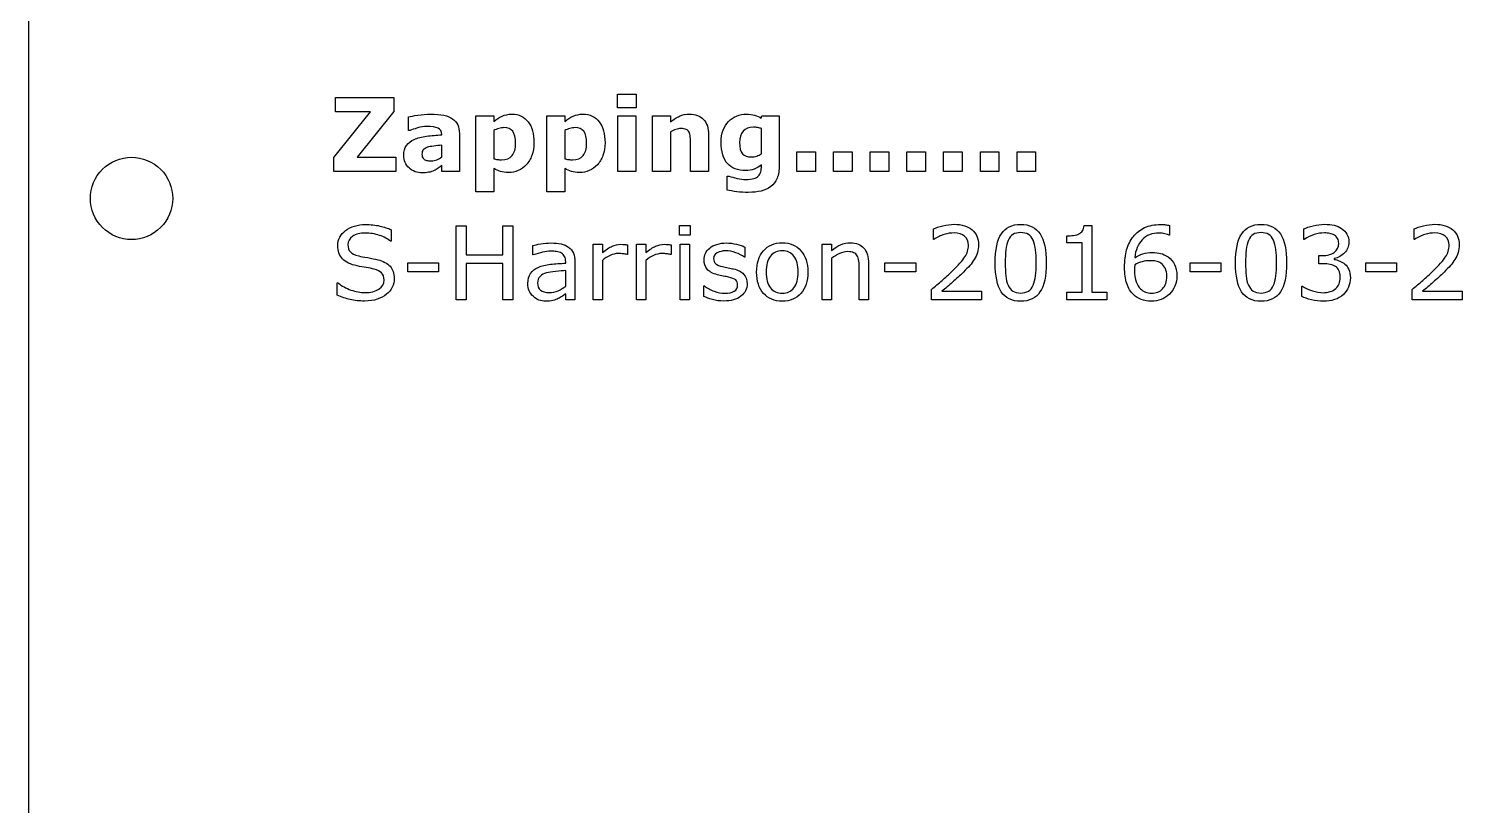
# Model space of a CAD drawing. Extents: x -200 to 143, y 0 to 151.
# Drawn here: x 0 to 69.7, y 75.5 to 113.3 of the extents above; entities that cross this region are included whole.
import ezdxf

# ---------------------------------------------------------------- set-up
doc = ezdxf.new("R2010")
doc.units = 0
doc.layers.add('Layer_1', color=7, linetype='CONTINUOUS')

msp = doc.modelspace()

# ---------------------------------------------------------------- linework, layer by layer
at = {"layer": 'Layer_1', "color": 5}
for p, q in [((0.000002, 12.689136), (0.000002, 151.000027)), ((6.999995, 105.000006), (6.999995, 105.000006))]:
    msp.add_line(p, q, dxfattribs=at)
at = {"layer": 'Layer_1', "color": 7}
for p, q in [((14.913183, 109.207846), (14.913183, 109.902375)), ((14.913183, 109.902375), (17.746774, 109.902375)), ((17.746774, 109.902375), (17.746774, 109.217492)), ((28.615691, 109.405593), (28.615691, 110.06395)), ((28.615691, 110.06395), (29.532086, 110.06395)), ((29.532086, 109.405593), (28.615691, 109.405593)), ((29.532086, 110.06395), (29.532086, 109.405593)), ((29.532086, 109.405593), (29.532086, 109.405593)), ((14.826367, 106.984381), (16.615749, 109.207846)), ((16.615749, 109.207846), (14.913183, 109.207846)), ((17.746774, 109.217492), (15.959803, 107.006084)), ((18.467833, 108.308339), (18.467833, 108.961872)), ((21.733094, 105.317988), (21.733094, 109.019742)), ((21.733094, 109.019742), (22.601258, 109.019742)), ((22.601258, 109.019742), (22.601258, 108.73759)), ((25.186458, 105.317988), (25.186458, 109.019742)), ((25.186458, 109.019742), (26.054622, 109.019742)), ((26.054622, 109.019742), (26.054622, 108.73759)), ((28.639821, 106.311555), (28.639821, 109.019742)), ((28.639821, 109.019742), (29.507984, 109.019742)), ((29.507984, 109.019742), (29.507984, 106.311555)), ((30.327925, 106.311555), (30.327925, 109.019742)), ((30.327925, 109.019742), (31.196088, 109.019742)), ((31.196088, 109.019742), (31.196088, 108.720708)), ((35.609251, 108.899165), (35.6406, 109.019742)), ((35.6406, 109.019742), (36.482237, 109.019742)), ((36.482237, 109.019742), (36.482237, 106.622645)), ((18.547414, 108.308339), (18.467833, 108.308339)), ((20.078759, 108.09129), (20.078759, 108.105768)), ((20.934866, 108.154), (20.934866, 106.311563)), ((22.601258, 108.293867), (22.601258, 106.931332)), ((26.054622, 108.293867), (26.054622, 106.931332)), ((31.196088, 108.23116), (31.196088, 106.311555)), ((33.048171, 108.074408), (33.048171, 106.311555)), ((35.614074, 107.165249), (35.614074, 108.392735)), ((20.073936, 107.018143), (20.073936, 107.582449)), ((23.664759, 107.686146), (23.664759, 107.686152)), ((24.559451, 107.703029), (24.559451, 107.703029)), ((27.118123, 107.686146), (27.118123, 107.686152)), ((28.012814, 107.703029), (28.012814, 107.703029)), ((32.175179, 106.311555), (32.175179, 107.654797)), ((14.826367, 106.311555), (14.826367, 106.984381)), ((15.959803, 107.006084), (17.843237, 107.006084)), ((17.843237, 107.006084), (17.843237, 106.311555)), ((20.073936, 107.018146), (20.073936, 107.018143)), ((35.614074, 107.16526), (35.614074, 107.165249)), ((35.614074, 106.576827), (35.614074, 106.627468)), ((36.482237, 106.622645), (36.482237, 106.622645)), ((37.333521, 106.311555), (37.333521, 107.259299)), ((37.333521, 107.259299), (38.235447, 107.259299)), ((38.235447, 107.259299), (38.235447, 106.311555)), ((39.11808, 106.311555), (39.11808, 107.259299)), ((39.11808, 107.259299), (40.020006, 107.259299)), ((40.020006, 107.259299), (40.020006, 106.311555)), ((40.902639, 106.311555), (40.902639, 107.259299)), ((40.902639, 107.259299), (41.804565, 107.259299)), ((41.804565, 107.259299), (41.804565, 106.311555)), ((42.687198, 106.311555), (42.687198, 107.259299)), ((42.687198, 107.259299), (43.589123, 107.259299)), ((43.589123, 107.259299), (43.589123, 106.311555)), ((44.471759, 106.311555), (44.471759, 107.259299)), ((44.471759, 107.259299), (45.373685, 107.259299)), ((45.373685, 107.259299), (45.373685, 106.311555)), ((46.256318, 106.311555), (46.256318, 107.259299)), ((46.256318, 107.259299), (47.158244, 107.259299)), ((47.158244, 107.259299), (47.158244, 106.311555)), ((48.040877, 106.311555), (48.040877, 107.259299)), ((48.040877, 107.259299), (48.942803, 107.259299)), ((48.942803, 107.259299), (48.942803, 106.311555)), ((17.843237, 106.311555), (14.826367, 106.311555)), ((17.843237, 106.311555), (17.843237, 106.311555)), ((20.073936, 106.311563), (20.073936, 106.598538)), ((20.073936, 106.598538), (20.073936, 106.598529)), ((20.934866, 106.311563), (20.073936, 106.311563)), ((22.601258, 106.446601), (22.601258, 105.317988)), ((26.054622, 106.446601), (26.054622, 105.317988)), ((29.507984, 106.311555), (28.639821, 106.311555)), ((29.507984, 106.311555), (29.507984, 106.311555)), ((31.196088, 106.311555), (30.327925, 106.311555)), ((33.048166, 106.311555), (32.175179, 106.311555)), ((33.048171, 106.311555), (33.048166, 106.311555)), ((33.945268, 105.407216), (33.945268, 106.084865)), ((33.945268, 106.084865), (34.051378, 106.084865)), ((38.235447, 106.311555), (37.333521, 106.311555)), ((38.235447, 106.311555), (38.235447, 106.311555)), ((40.020006, 106.311555), (39.11808, 106.311555)), ((40.020006, 106.311555), (40.020006, 106.311555)), ((41.804565, 106.311555), (40.902639, 106.311555)), ((41.804565, 106.311555), (41.804565, 106.311555)), ((43.589123, 106.311555), (42.687198, 106.311555)), ((43.589123, 106.311555), (43.589123, 106.311555)), ((45.373685, 106.311555), (44.471759, 106.311555)), ((45.373685, 106.311555), (45.373685, 106.311555)), ((47.158244, 106.311555), (46.256318, 106.311555)), ((47.158244, 106.311555), (47.158244, 106.311555)), ((48.942803, 106.311555), (48.040877, 106.311555)), ((48.942803, 106.311555), (48.942803, 106.311555)), ((22.601258, 105.317988), (21.733094, 105.317988)), ((26.054622, 105.317988), (25.186458, 105.317988)), ((17.623784, 103.479892), (17.623784, 102.915586)), ((20.782937, 100.07476), (20.782937, 103.665583)), ((20.782937, 103.665583), (21.260427, 103.665583)), ((21.260427, 103.665583), (21.260427, 102.257226)), ((23.052221, 102.257226), (23.052221, 103.665583)), ((23.052221, 103.665583), (23.529711, 103.665583)), ((23.529711, 103.665583), (23.529711, 100.07476)), ((31.632576, 103.219443), (31.632576, 103.689699)), ((31.632576, 103.689699), (32.143827, 103.689699)), ((32.143827, 103.219443), (31.632576, 103.219443)), ((32.143827, 103.689699), (32.143827, 103.219443)), ((32.143827, 103.219443), (32.143827, 103.219443)), ((43.977374, 103.009636), (43.977374, 103.516064)), ((50.45968, 102.848061), (50.45968, 103.176035)), ((51.296491, 103.677654), (51.670286, 103.677654)), ((51.670286, 103.677654), (51.670286, 100.441332)), ((55.456444, 103.217036), (55.432314, 103.217036)), ((55.456444, 103.677645), (55.456444, 103.217036)), ((61.977307, 103.009651), (61.977307, 103.513668)), ((67.340632, 103.009636), (67.340632, 103.516064)), ((17.623784, 102.915586), (17.590022, 102.915586)), ((24.503984, 102.250004), (24.503984, 102.710614)), ((27.431641, 100.074754), (27.431641, 102.768475)), ((27.431641, 102.768475), (27.885015, 102.768475)), ((27.885015, 102.768475), (27.885015, 102.370564)), ((29.112504, 102.739547), (29.112504, 102.274115)), ((29.544145, 100.074754), (29.544145, 102.768475)), ((29.544145, 102.768475), (29.997519, 102.768475)), ((29.997519, 102.768475), (29.997519, 102.370564)), ((31.225007, 102.739547), (31.225007, 102.274115)), ((31.661515, 100.07476), (31.661515, 102.76848)), ((31.661515, 102.76848), (32.114891, 102.76848)), ((32.114891, 102.76848), (32.114891, 100.07476)), ((34.815859, 102.631021), (34.815859, 102.146296)), ((38.573069, 100.07476), (38.573069, 102.76848)), ((38.573069, 102.76848), (39.026442, 102.76848)), ((39.026442, 102.76848), (39.026442, 102.469446)), ((44.001504, 103.009636), (43.977374, 103.009636)), ((51.207264, 102.848061), (50.45968, 102.848061)), ((51.207264, 100.441318), (51.207264, 102.848061)), ((62.001437, 103.009651), (61.977307, 103.009651)), ((67.364762, 103.009636), (67.340632, 103.009636)), ((18.422013, 101.427648), (18.422013, 101.864142)), ((18.422013, 101.864142), (19.926831, 101.864142)), ((19.926831, 101.864142), (19.926831, 101.427648)), ((21.260427, 102.257226), (23.052221, 102.257226)), ((23.052221, 101.832792), (21.260427, 101.832792)), ((21.260427, 101.832792), (21.260427, 100.07476)), ((23.052221, 100.07476), (23.052221, 101.832792)), ((24.5281, 102.250004), (24.503984, 102.250004)), ((26.102853, 101.854495), (26.102853, 101.92443)), ((26.553816, 101.902738), (26.553816, 100.074771)), ((27.885015, 101.987126), (27.885015, 100.074754)), ((29.112489, 102.274109), (29.088388, 102.274109)), ((29.112504, 102.274115), (29.112489, 102.274109)), ((29.997519, 101.987126), (29.997519, 100.074754)), ((31.225022, 102.274109), (31.200892, 102.274109)), ((31.225007, 102.274115), (31.225022, 102.274109)), ((34.815859, 102.146296), (34.791757, 102.146296)), ((39.026442, 102.086005), (39.026442, 100.07476)), ((40.825471, 101.823146), (40.825471, 100.07476)), ((41.621287, 101.427648), (41.621287, 101.864142)), ((41.621287, 101.864142), (43.126104, 101.864142)), ((43.126104, 101.864142), (43.126104, 101.427648)), ((49.458877, 101.871378), (49.458877, 101.871378)), ((56.4476, 101.427648), (56.4476, 101.864142)), ((56.4476, 101.864142), (57.952417, 101.864142)), ((57.952417, 101.864142), (57.952417, 101.427648)), ((61.140509, 101.871378), (61.140509, 101.871378)), ((62.703202, 101.823146), (62.703202, 102.223464)), ((62.703202, 102.223464), (62.872013, 102.223464)), ((62.920245, 101.823146), (62.703202, 101.823146)), ((63.455598, 102.07155), (63.455598, 102.037787)), ((63.974085, 101.803867), (63.974099, 101.803853)), ((64.984545, 101.427648), (64.984545, 101.864142)), ((64.984545, 101.864142), (66.489363, 101.864142)), ((66.489363, 101.864142), (66.489363, 101.427648)), ((17.768478, 101.099675), (17.768478, 101.099675)), ((19.926831, 101.427648), (18.422013, 101.427648)), ((19.926831, 101.427648), (19.926831, 101.427648)), ((26.102853, 100.737939), (26.102853, 101.487937)), ((37.401043, 101.420412), (37.401043, 101.420412)), ((37.868888, 101.420412), (37.868888, 101.420412)), ((40.372095, 100.07476), (40.372095, 101.608516)), ((43.126104, 101.427648), (41.621287, 101.427648)), ((43.126104, 101.427648), (43.126104, 101.427648)), ((55.316456, 101.220257), (55.316574, 101.220243)), ((55.806109, 101.239553), (55.806123, 101.239547)), ((57.952417, 101.427648), (56.4476, 101.427648)), ((57.952417, 101.427648), (57.952417, 101.427648)), ((66.489363, 101.427648), (64.984545, 101.427648)), ((66.489363, 101.427648), (66.489363, 101.427648)), ((15, 100.296623), (15, 100.894691)), ((15, 100.894691), (15.033762, 100.894691)), ((26.102853, 100.737939), (26.102853, 100.737939)), ((26.102853, 100.07476), (26.102853, 100.361734)), ((32.816656, 100.236335), (32.816656, 100.745176)), ((32.816656, 100.745176), (32.840786, 100.745176)), ((34.92198, 100.851283), (34.921952, 100.851283)), ((43.888158, 100.07476), (43.888158, 100.578777)), ((44.387338, 100.487137), (46.319005, 100.487137)), ((46.319005, 100.487137), (46.319005, 100.07476)), ((48.824636, 100.776525), (48.824636, 100.776525)), ((50.45968, 100.07476), (50.45968, 100.441318)), ((50.45968, 100.441318), (51.207264, 100.441318)), ((51.670286, 100.441332), (52.4034, 100.441332)), ((52.4034, 100.441332), (52.4034, 100.074774)), ((60.506266, 100.776525), (60.506266, 100.776525)), ((61.873624, 100.226688), (61.873624, 100.730706)), ((61.873624, 100.730706), (61.909799, 100.730706)), ((67.251419, 100.07476), (67.251419, 100.578777)), ((67.7506, 100.487137), (69.682264, 100.487137)), ((69.682264, 100.487137), (69.682264, 100.07476)), ((21.260427, 100.07476), (20.782937, 100.07476)), ((23.529711, 100.07476), (23.052221, 100.07476)), ((23.529711, 100.07476), (23.529711, 100.07476)), ((26.553816, 100.07476), (26.102853, 100.07476)), ((26.553816, 100.074771), (26.553816, 100.07476)), ((27.885015, 100.074754), (27.431641, 100.074754)), ((29.997519, 100.074754), (29.544145, 100.074754)), ((32.114891, 100.07476), (31.661515, 100.07476)), ((32.114891, 100.07476), (32.114891, 100.07476)), ((39.026442, 100.07476), (38.573069, 100.07476)), ((40.825468, 100.07476), (40.372095, 100.07476)), ((40.825471, 100.07476), (40.825468, 100.07476)), ((46.319019, 100.07476), (43.888158, 100.07476)), ((46.319005, 100.07476), (46.319019, 100.07476)), ((52.4034, 100.07476), (50.45968, 100.07476)), ((52.4034, 100.074774), (52.4034, 100.07476)), ((69.682278, 100.07476), (67.251419, 100.07476)), ((69.682264, 100.07476), (69.682278, 100.07476))]:
    msp.add_line(p, q, dxfattribs=at)
for points in [[(18.467833, 108.961872), (18.559472, 108.985989), (18.708186, 109.014125), (18.913973, 109.046279)], [(18.913973, 109.046279), (19.121367, 109.080041), (19.328762, 109.096921), (19.536157, 109.096921)], [(19.536157, 109.096921), (20.029724, 109.096921), (20.385832, 109.020555), (20.604481, 108.867822)], [(20.604481, 108.867822), (20.824737, 108.716698), (20.934866, 108.478757), (20.934866, 108.154)], [(22.601258, 108.73759), (22.734698, 108.843698), (22.87055, 108.92971), (23.008813, 108.995626)], [(23.008813, 108.995626), (23.148684, 109.061544), (23.309455, 109.094503), (23.491127, 109.094503)], [(23.491127, 109.094503), (23.828746, 109.094503), (24.090803, 108.970709), (24.277297, 108.723121)], [(24.277297, 108.723121), (24.465399, 108.475533), (24.559451, 108.135502), (24.559451, 107.703029)], [(26.054622, 108.73759), (26.188062, 108.843698), (26.323914, 108.92971), (26.462177, 108.995626)], [(26.462177, 108.995626), (26.602048, 109.061544), (26.762819, 109.094503), (26.94449, 109.094503)], [(26.94449, 109.094503), (27.282109, 109.094503), (27.544166, 108.970709), (27.730661, 108.723121)], [(27.730661, 108.723121), (27.918763, 108.475533), (28.012814, 108.135502), (28.012814, 107.703029)], [(31.196088, 108.720708), (31.350428, 108.841286), (31.498338, 108.93373), (31.639818, 108.998039)], [(31.639818, 108.998039), (31.782902, 109.062348), (31.941262, 109.094503), (32.114896, 109.094503)], [(32.114896, 109.094503), (32.407499, 109.094503), (32.635793, 109.009293), (32.799779, 108.838874)], [(32.799779, 108.838874), (32.965374, 108.668457), (33.048171, 108.413635), (33.048171, 108.074408)], [(33.749931, 108.313154), (33.812631, 108.475533), (33.901055, 108.617012), (34.015203, 108.73759)], [(34.015203, 108.73759), (34.121313, 108.850129), (34.251538, 108.937749), (34.405878, 109.000449)], [(34.405878, 109.000449), (34.561826, 109.063152), (34.72099, 109.094503), (34.883369, 109.094503)], [(34.883369, 109.094503), (35.02967, 109.094503), (35.162306, 109.076818), (35.281277, 109.041448)], [(35.281277, 109.041448), (35.401856, 109.007685), (35.51118, 108.960257), (35.609251, 108.899165)], [(18.897092, 108.424095), (18.734713, 108.374255), (18.618154, 108.335669), (18.547414, 108.308339)], [(18.74034, 107.869424), (18.901111, 107.941773), (19.100467, 107.99322), (19.338408, 108.023766)], [(19.355289, 108.501263), (19.212203, 108.501263), (19.059471, 108.475541), (18.897092, 108.424095)], [(19.338408, 108.023766), (19.57635, 108.054312), (19.823133, 108.07682), (20.078759, 108.09129)], [(19.89548, 108.414449), (19.773294, 108.472325), (19.593231, 108.501263), (19.355289, 108.501263)], [(20.078759, 108.105768), (20.078759, 108.255286), (20.017666, 108.358179), (19.89548, 108.414449)], [(22.84965, 108.399976), (22.762833, 108.37586), (22.680036, 108.34049), (22.601258, 108.293867)], [(23.102864, 108.438562), (23.020871, 108.438562), (22.936466, 108.4257), (22.84965, 108.399976)], [(23.529711, 108.260104), (23.43968, 108.379076), (23.297397, 108.438562), (23.102864, 108.438562)], [(23.664759, 107.686152), (23.664759, 107.949817), (23.619743, 108.141134), (23.529711, 108.260104)], [(26.303013, 108.399976), (26.216197, 108.37586), (26.1334, 108.34049), (26.054622, 108.293867)], [(26.556228, 108.438562), (26.474234, 108.438562), (26.38983, 108.4257), (26.303013, 108.399976)], [(26.983075, 108.260104), (26.893043, 108.379076), (26.750761, 108.438562), (26.556228, 108.438562)], [(27.118123, 107.686152), (27.118123, 107.949817), (27.073107, 108.141134), (26.983075, 108.260104)], [(31.45895, 108.354149), (31.378564, 108.328427), (31.290943, 108.287431), (31.196088, 108.23116)], [(31.700106, 108.392735), (31.621328, 108.392735), (31.540943, 108.379873), (31.45895, 108.354149)], [(31.958145, 108.351739), (31.897051, 108.379069), (31.811038, 108.392735), (31.700106, 108.392735)], [(32.100427, 108.221513), (32.068272, 108.281), (32.020845, 108.324409), (31.958145, 108.351739)], [(32.158302, 107.980357), (32.147051, 108.089683), (32.127759, 108.170068), (32.100427, 108.221513)], [(33.655881, 107.734378), (33.655881, 107.957849), (33.687231, 108.150774), (33.749931, 108.313154)], [(34.721794, 108.262523), (34.607647, 108.132298), (34.550573, 107.949823), (34.550573, 107.715096)], [(35.235456, 108.46027), (35.007162, 108.46027), (34.835942, 108.394355), (34.721794, 108.262523)], [(35.430793, 108.440966), (35.358446, 108.453836), (35.293334, 108.46027), (35.235456, 108.46027)], [(35.614074, 108.392735), (35.564233, 108.413636), (35.50314, 108.429713), (35.430793, 108.440966)], [(18.231499, 107.088078), (18.231499, 107.285827), (18.275711, 107.447402), (18.364135, 107.572803)], [(18.364135, 107.572803), (18.45256, 107.698204), (18.577961, 107.797077), (18.74034, 107.869424)], [(19.181656, 107.362996), (19.136641, 107.311549), (19.114133, 107.243221), (19.114133, 107.158012)], [(19.381817, 107.483575), (19.295, 107.456243), (19.22828, 107.41605), (19.181656, 107.362996)], [(19.692909, 107.541454), (19.556253, 107.525367), (19.452556, 107.506074), (19.381817, 107.483575)], [(20.073936, 107.582449), (19.956573, 107.572797), (19.829564, 107.559132), (19.692909, 107.541454)], [(23.49595, 107.078431), (23.608489, 107.213478), (23.664759, 107.41605), (23.664759, 107.686146)], [(24.559451, 107.703029), (24.55945, 107.479556), (24.524885, 107.27618), (24.455753, 107.092901)], [(26.949313, 107.078431), (27.061853, 107.213478), (27.118123, 107.41605), (27.118123, 107.686146)], [(28.012814, 107.703029), (28.012814, 107.479556), (27.978248, 107.27618), (27.909117, 107.092901)], [(32.175179, 107.654797), (32.175179, 107.76412), (32.169553, 107.87264), (32.158302, 107.980357)], [(33.964561, 106.69258), (33.758774, 106.920875), (33.655881, 107.268141), (33.655881, 107.734378)], [(34.550573, 107.715096), (34.550573, 107.454647), (34.598804, 107.272976), (34.695265, 107.170083)], [(18.491948, 106.477953), (18.318316, 106.637115), (18.231499, 106.84049), (18.231499, 107.088078)], [(19.114133, 107.158012), (19.114133, 107.101743), (19.118956, 107.055923), (19.128602, 107.020553)], [(19.128602, 107.020553), (19.138249, 106.985183), (19.162364, 106.951422), (19.200949, 106.919269)], [(19.200949, 106.919269), (19.237927, 106.887115), (19.282139, 106.862999), (19.333585, 106.846922)], [(19.333585, 106.846922), (19.385032, 106.832453), (19.465418, 106.825219), (19.574742, 106.825219)], [(19.574742, 106.825219), (19.661559, 106.825219), (19.749179, 106.842904), (19.837603, 106.878274)], [(19.837603, 106.878274), (19.927635, 106.913644), (20.006413, 106.960268), (20.073936, 107.018146)], [(22.601258, 106.931332), (22.659136, 106.908823), (22.721033, 106.894354), (22.786949, 106.887923)], [(22.786949, 106.887923), (22.852865, 106.881488), (22.917977, 106.878271), (22.982286, 106.878271)], [(22.982286, 106.878271), (23.212188, 106.878271), (23.38341, 106.944991), (23.49595, 107.078431)], [(24.188069, 106.639525), (24.072314, 106.514124), (23.941286, 106.419269), (23.794984, 106.35496)], [(24.455753, 107.092901), (24.388229, 106.909622), (24.299001, 106.758497), (24.188069, 106.639525)], [(26.054622, 106.931332), (26.1125, 106.908823), (26.174397, 106.894354), (26.240313, 106.887923)], [(26.240313, 106.887923), (26.306229, 106.881488), (26.371341, 106.878271), (26.435649, 106.878271)], [(26.435649, 106.878271), (26.665552, 106.878271), (26.836773, 106.944991), (26.949313, 107.078431)], [(27.641433, 106.639525), (27.525678, 106.514124), (27.394649, 106.419269), (27.248348, 106.35496)], [(27.909117, 107.092901), (27.841593, 106.909622), (27.752365, 106.758497), (27.641433, 106.639525)], [(34.842371, 106.350137), (34.462951, 106.350137), (34.170348, 106.464285), (33.964561, 106.69258)], [(34.695265, 107.170083), (34.793336, 107.067189), (34.93803, 107.015741), (35.129349, 107.015741)], [(35.129349, 107.015741), (35.216164, 107.015741), (35.301372, 107.029407), (35.384974, 107.05674)], [(35.614074, 106.627468), (35.509573, 106.54226), (35.393817, 106.474736), (35.266808, 106.424898)], [(35.384974, 107.05674), (35.468576, 107.08407), (35.544943, 107.120244), (35.614074, 107.16526)], [(36.482237, 106.622645), (36.482237, 106.368626), (36.446064, 106.154801), (36.373717, 105.981168)], [(19.138248, 106.239207), (18.881014, 106.239207), (18.665581, 106.318789), (18.491948, 106.477953)], [(19.439694, 106.268146), (19.348055, 106.248853), (19.247573, 106.239207), (19.138248, 106.239207)], [(19.704966, 106.35255), (19.619758, 106.313965), (19.531334, 106.28583), (19.439694, 106.268146)], [(19.900303, 106.470717), (19.831172, 106.420878), (19.766059, 106.381489), (19.704966, 106.35255)], [(20.073936, 106.598529), (20.027313, 106.563159), (19.969435, 106.520555), (19.900303, 106.470717)], [(22.931643, 106.309142), (22.823926, 106.341296), (22.713798, 106.387116), (22.601258, 106.446601)], [(23.324728, 106.2585), (23.170388, 106.2585), (23.03936, 106.27538), (22.931643, 106.309142)], [(23.794984, 106.35496), (23.648682, 106.290653), (23.49193, 106.2585), (23.324728, 106.2585)], [(26.385007, 106.309142), (26.27729, 106.341296), (26.167162, 106.387116), (26.054622, 106.446601)], [(26.778092, 106.2585), (26.623752, 106.2585), (26.492723, 106.27538), (26.385007, 106.309142)], [(27.248348, 106.35496), (27.102046, 106.290653), (26.945294, 106.2585), (26.778092, 106.2585)], [(34.051378, 106.084865), (34.157486, 106.043064), (34.286907, 106.005283), (34.43964, 105.971522)], [(34.43964, 105.971522), (34.592373, 105.936152), (34.729029, 105.918467), (34.849607, 105.918467)], [(35.266808, 106.424898), (35.139798, 106.375057), (34.998319, 106.350137), (34.842371, 106.350137)], [(34.849607, 105.918467), (35.010378, 105.918467), (35.140602, 105.933741), (35.240279, 105.964289)], [(35.240279, 105.964289), (35.341565, 105.993228), (35.418736, 106.035028), (35.471791, 106.089688)], [(35.471791, 106.089688), (35.52163, 106.141136), (35.557803, 106.207052), (35.580312, 106.287439)], [(35.580312, 106.287439), (35.60282, 106.367823), (35.614074, 106.464286), (35.614074, 106.576827)], [(36.373717, 105.981168), (36.30137, 105.807536), (36.200085, 105.671684), (36.06986, 105.573614)], [(34.417937, 105.325222), (34.236265, 105.34773), (34.078709, 105.375061), (33.945268, 105.407216)], [(34.975007, 105.29146), (34.786906, 105.29146), (34.601216, 105.302714), (34.417937, 105.325222)], [(35.597191, 105.358984), (35.413912, 105.313968), (35.206518, 105.29146), (34.975007, 105.29146)], [(36.06986, 105.573614), (35.939635, 105.473935), (35.782079, 105.402392), (35.597191, 105.358984)], [(15.021704, 102.703366), (15.021704, 103.004008), (15.148713, 103.249988), (15.402731, 103.441307)], [(15.402731, 103.441307), (15.65675, 103.634232), (15.979096, 103.730694), (16.369769, 103.730694)], [(15.749997, 103.159152), (15.595657, 103.053044), (15.518486, 102.916389), (15.518486, 102.749188)], [(16.367358, 103.318317), (16.111732, 103.318317), (15.905945, 103.265262), (15.749997, 103.159152)], [(17.049831, 103.202561), (16.827967, 103.279732), (16.600476, 103.318317), (16.367358, 103.318317)], [(16.369769, 103.730694), (16.62218, 103.730694), (16.853691, 103.706579), (17.064301, 103.658347)], [(17.590022, 102.915586), (17.453367, 103.03134), (17.273303, 103.126999), (17.049831, 103.202561)], [(17.064301, 103.658347), (17.274911, 103.610115), (17.461406, 103.55063), (17.623784, 103.479892)], [(43.977374, 103.516064), (44.091521, 103.572334), (44.24345, 103.623781), (44.43316, 103.670406)], [(44.500696, 103.245969), (44.330279, 103.194522), (44.163881, 103.115744), (44.001504, 103.009636)], [(44.43316, 103.670406), (44.624476, 103.717029), (44.809363, 103.740341), (44.98782, 103.740341)], [(44.975774, 103.32314), (44.829474, 103.32314), (44.671115, 103.297417), (44.500696, 103.245969)], [(45.489439, 103.163975), (45.367253, 103.270085), (45.196032, 103.32314), (44.975774, 103.32314)], [(44.98782, 103.740341), (45.355986, 103.740341), (45.64457, 103.651112), (45.853573, 103.472656)], [(45.675129, 102.727482), (45.675129, 102.913976), (45.613233, 103.059474), (45.489439, 103.163975)], [(45.853573, 103.472656), (46.062575, 103.295808), (46.167077, 103.055455), (46.167077, 102.751598)], [(46.974963, 101.866555), (46.974963, 102.504815), (47.075446, 102.975874), (47.27641, 103.279732)], [(47.27641, 103.279732), (47.477373, 103.585196), (47.790877, 103.737928), (48.216922, 103.737928)], [(47.840717, 103.245969), (47.742646, 103.183269), (47.664672, 103.088414), (47.606794, 102.961405)], [(48.216922, 103.34002), (48.065797, 103.34002), (47.940396, 103.30867), (47.840717, 103.245969)], [(48.216922, 103.737928), (48.647788, 103.737928), (48.962096, 103.582784), (49.159843, 103.272495)], [(48.590714, 103.245969), (48.494252, 103.30867), (48.369655, 103.34002), (48.216922, 103.34002)], [(48.822223, 102.966228), (48.765954, 103.090022), (48.688784, 103.183269), (48.590714, 103.245969)], [(49.159843, 103.272495), (49.359199, 102.963816), (49.458877, 102.496777), (49.458877, 101.871378)], [(50.45968, 103.176035), (50.560965, 103.176035), (50.669485, 103.184078), (50.78524, 103.200165)], [(50.78524, 103.200165), (50.900994, 103.217851), (50.988615, 103.24277), (51.048102, 103.274922)], [(51.048102, 103.274922), (51.122055, 103.315115), (51.179932, 103.365758), (51.221733, 103.426851)], [(51.221733, 103.426851), (51.265141, 103.489552), (51.29006, 103.573152), (51.296491, 103.677654)], [(53.365617, 102.498382), (53.434749, 102.744364), (53.544073, 102.963012), (53.693591, 103.154329)], [(53.693591, 103.154329), (53.835069, 103.336001), (54.017543, 103.47748), (54.241014, 103.578766)], [(54.950002, 103.318323), (54.604343, 103.318323), (54.328621, 103.209802), (54.122834, 102.99276)], [(54.241014, 103.578766), (54.464487, 103.681658), (54.724937, 103.733105), (55.022363, 103.733105)], [(55.227333, 103.28456), (55.1373, 103.307069), (55.044856, 103.318323), (54.950002, 103.318323)], [(55.022363, 103.733105), (55.117218, 103.733105), (55.1968, 103.729088), (55.261109, 103.721054)], [(55.432314, 103.217036), (55.387299, 103.241153), (55.318972, 103.263661), (55.227333, 103.28456)], [(55.261109, 103.721054), (55.325416, 103.71302), (55.390528, 103.69855), (55.456444, 103.677645)], [(58.656595, 101.866555), (58.656595, 102.504815), (58.757077, 102.975874), (58.95804, 103.279732)], [(58.95804, 103.279732), (59.159005, 103.585196), (59.472508, 103.737928), (59.898551, 103.737928)], [(59.522346, 103.245969), (59.424276, 103.183269), (59.346302, 103.088414), (59.288426, 102.961405)], [(59.898551, 103.34002), (59.747427, 103.34002), (59.622025, 103.30867), (59.522346, 103.245969)], [(59.898551, 103.737928), (60.329418, 103.737928), (60.643725, 103.582784), (60.841472, 103.272495)], [(60.272343, 103.245969), (60.175881, 103.30867), (60.051284, 103.34002), (59.898551, 103.34002)], [(60.503856, 102.966228), (60.447584, 103.090022), (60.370413, 103.183269), (60.272343, 103.245969)], [(60.841472, 103.272495), (61.04083, 102.963816), (61.140509, 102.496777), (61.140509, 101.871378)], [(61.977307, 103.513668), (62.091454, 103.569938), (62.243383, 103.621384), (62.433093, 103.668007)], [(62.488575, 103.24116), (62.316549, 103.186498), (62.15417, 103.109328), (62.001437, 103.009651)], [(62.433093, 103.668007), (62.624411, 103.716239), (62.809299, 103.740355), (62.987755, 103.740355)], [(62.97571, 103.323154), (62.822977, 103.323154), (62.660599, 103.295823), (62.488575, 103.24116)], [(63.243395, 103.299024), (63.164617, 103.315111), (63.075389, 103.323154), (62.97571, 103.323154)], [(62.987755, 103.740355), (63.162995, 103.740355), (63.317334, 103.724278), (63.450775, 103.692123)], [(63.465258, 103.212207), (63.396127, 103.254008), (63.322173, 103.282947), (63.243395, 103.299024)], [(63.450775, 103.692123), (63.584215, 103.659969), (63.704794, 103.608522), (63.81251, 103.537784)], [(63.619597, 103.050632), (63.582621, 103.116548), (63.531174, 103.170406), (63.465258, 103.212207)], [(63.81251, 103.537784), (63.928265, 103.460613), (64.015884, 103.367366), (64.075369, 103.258043)], [(64.075369, 103.258043), (64.134856, 103.148717), (64.164599, 103.020904), (64.164599, 102.874602)], [(67.340632, 103.516064), (67.45478, 103.572334), (67.606709, 103.623781), (67.796418, 103.670406)], [(67.863957, 103.245969), (67.69354, 103.194522), (67.527142, 103.115744), (67.364762, 103.009636)], [(67.796418, 103.670406), (67.987737, 103.717029), (68.172624, 103.740341), (68.351078, 103.740341)], [(68.339036, 103.32314), (68.192734, 103.32314), (68.034374, 103.297417), (67.863957, 103.245969)], [(68.8527, 103.163975), (68.730513, 103.270085), (68.559291, 103.32314), (68.339036, 103.32314)], [(68.351078, 103.740341), (68.719245, 103.740341), (69.007829, 103.651112), (69.216832, 103.472656)], [(69.038388, 102.727482), (69.038388, 102.913976), (68.976492, 103.059474), (68.8527, 103.163975)], [(69.216832, 103.472656), (69.425834, 103.295808), (69.530335, 103.055455), (69.530335, 102.751598)], [(15.250803, 102.064302), (15.09807, 102.228288), (15.021704, 102.44131), (15.021704, 102.703366)], [(15.518486, 102.749188), (15.518486, 102.59967), (15.557071, 102.482307), (15.634242, 102.397098)], [(24.503984, 102.710614), (24.592408, 102.734728), (24.720221, 102.761255), (24.887423, 102.790195)], [(24.887423, 102.790195), (25.054625, 102.819134), (25.219416, 102.833603), (25.381794, 102.833603)], [(25.379383, 102.433282), (25.260413, 102.433282), (25.127776, 102.417205), (24.981475, 102.38505)], [(25.661536, 102.413978), (25.571505, 102.426848), (25.477454, 102.433282), (25.379383, 102.433282)], [(25.381794, 102.833603), (25.571504, 102.833603), (25.736295, 102.817526), (25.876166, 102.785371)], [(25.876166, 102.785371), (26.017644, 102.754826), (26.139831, 102.701771), (26.242724, 102.626209)], [(26.242724, 102.626209), (26.34401, 102.552254), (26.42118, 102.456595), (26.474234, 102.339232)], [(27.885015, 102.370564), (28.065079, 102.515259), (28.223438, 102.617349), (28.360093, 102.676834)], [(28.360093, 102.676834), (28.498358, 102.737928), (28.639032, 102.768475), (28.782117, 102.768475)], [(28.782117, 102.768475), (28.860895, 102.768475), (28.917969, 102.766066), (28.953339, 102.76125)], [(28.953339, 102.76125), (28.988709, 102.758032), (29.041764, 102.750798), (29.112504, 102.739547)], [(29.997519, 102.370564), (30.177584, 102.515259), (30.335943, 102.617349), (30.472597, 102.676834)], [(30.472597, 102.676834), (30.610862, 102.737928), (30.751536, 102.768475), (30.894621, 102.768475)], [(30.894621, 102.768475), (30.973401, 102.768475), (31.030474, 102.766066), (31.065843, 102.76125)], [(31.065843, 102.76125), (31.101213, 102.758032), (31.154267, 102.750798), (31.225007, 102.739547)], [(32.896251, 102.324751), (32.942874, 102.422821), (33.01281, 102.510442), (33.106058, 102.587613)], [(33.106058, 102.587613), (33.196089, 102.663175), (33.310236, 102.72266), (33.448501, 102.766067)], [(33.448501, 102.766067), (33.588372, 102.811084), (33.74432, 102.833592), (33.916343, 102.833592)], [(33.882595, 102.450153), (33.717002, 102.450153), (33.577132, 102.417999), (33.462984, 102.35369)], [(34.369733, 102.360923), (34.204139, 102.42041), (34.041759, 102.450153), (33.882595, 102.450153)], [(33.916343, 102.833592), (34.077114, 102.833592), (34.239494, 102.813496), (34.403482, 102.773304)], [(34.403482, 102.773304), (34.569075, 102.734718), (34.706534, 102.687291), (34.815859, 102.631021)], [(35.382561, 101.420412), (35.382561, 101.859318), (35.494298, 102.205781), (35.717771, 102.4598)], [(35.717771, 102.4598), (35.94285, 102.715425), (36.245903, 102.843238), (36.62693, 102.843238)], [(36.62693, 102.452564), (36.380951, 102.452564), (36.189633, 102.367355), (36.052977, 102.196938)], [(36.62693, 102.843238), (37.004743, 102.843238), (37.306189, 102.715425), (37.531269, 102.4598)], [(37.196062, 102.196938), (37.059406, 102.367355), (36.869695, 102.452564), (36.62693, 102.452564)], [(37.531269, 102.4598), (37.756348, 102.205781), (37.868888, 101.859318), (37.868888, 101.420412)], [(39.026442, 102.469446), (39.16792, 102.586809), (39.314223, 102.678449), (39.465349, 102.744364)], [(39.465349, 102.744364), (39.616473, 102.81028), (39.771617, 102.843238), (39.930781, 102.843238)], [(39.930781, 102.843238), (40.221777, 102.843238), (40.443641, 102.755618), (40.596374, 102.580376)], [(40.596374, 102.580376), (40.749105, 102.405137), (40.825471, 102.152727), (40.825471, 101.823146)], [(45.503908, 102.155942), (45.618056, 102.33279), (45.675129, 102.523304), (45.675129, 102.727482)], [(46.167077, 102.751598), (46.167077, 102.614942), (46.149392, 102.487129), (46.114022, 102.368159)], [(47.493451, 102.495972), (47.474158, 102.304654), (47.464512, 102.094848), (47.464512, 101.866555)], [(47.606794, 102.961405), (47.552133, 102.842435), (47.514352, 102.687291), (47.493451, 102.495972)], [(48.93798, 102.508029), (48.918687, 102.688094), (48.880101, 102.840827), (48.822223, 102.966228)], [(48.969329, 101.871378), (48.969329, 102.115748), (48.958879, 102.327965), (48.93798, 102.508029)], [(53.264331, 101.651925), (53.264331, 101.970251), (53.298093, 102.252403), (53.365617, 102.498382)], [(54.122834, 102.99276), (53.917047, 102.777326), (53.797272, 102.485527), (53.763511, 102.117363)], [(59.17508, 102.495972), (59.155787, 102.304654), (59.146141, 102.094848), (59.146141, 101.866555)], [(59.288426, 102.961405), (59.233763, 102.842435), (59.195981, 102.687291), (59.17508, 102.495972)], [(60.619609, 102.508029), (60.600316, 102.688094), (60.561732, 102.840827), (60.503856, 102.966228)], [(60.650961, 101.871378), (60.650961, 102.115748), (60.64051, 102.327965), (60.619609, 102.508029)], [(63.455612, 102.375393), (63.601914, 102.478287), (63.675065, 102.627805), (63.675065, 102.823945)], [(63.675065, 102.823945), (63.675065, 102.910763), (63.656576, 102.986325), (63.619597, 103.050632)], [(64.164599, 102.874602), (64.164599, 102.675245), (64.09386, 102.500809), (63.95238, 102.351291)], [(68.867167, 102.155942), (68.981314, 102.33279), (69.038388, 102.523304), (69.038388, 102.727482)], [(69.530335, 102.751598), (69.530335, 102.614942), (69.51265, 102.487129), (69.47728, 102.368159)], [(15.959803, 101.719449), (15.641476, 101.786972), (15.405143, 101.901923), (15.250803, 102.064302)], [(15.634242, 102.397098), (15.711412, 102.31189), (15.847263, 102.246778), (16.041796, 102.201761)], [(16.041796, 102.201761), (16.14469, 102.179253), (16.290992, 102.151922), (16.480702, 102.119767)], [(16.480702, 102.119767), (16.670412, 102.087613), (16.831183, 102.054655), (16.963015, 102.020893)], [(16.963015, 102.020893), (17.229895, 101.950154), (17.430859, 101.843241), (17.565907, 101.700156)], [(24.981475, 102.38505), (24.835173, 102.354505), (24.684048, 102.309489), (24.5281, 102.250004)], [(24.771668, 101.649512), (24.935655, 101.721858), (25.1326, 101.770893), (25.362502, 101.796617)], [(25.362502, 101.796617), (25.592405, 101.822341), (25.839189, 101.841633), (26.102853, 101.854495)], [(25.893047, 102.33922), (25.828739, 102.376197), (25.751568, 102.401116), (25.661536, 102.413978)], [(26.047387, 102.180058), (26.012018, 102.247581), (25.960571, 102.300635), (25.893047, 102.33922)], [(26.102853, 101.92443), (26.102853, 102.027324), (26.084365, 102.112534), (26.047387, 102.180058)], [(26.474234, 102.339232), (26.527289, 102.221869), (26.553816, 102.076371), (26.553816, 101.902738)], [(28.26122, 102.225871), (28.130995, 102.164778), (28.005594, 102.085196), (27.885015, 101.987126)], [(28.666364, 102.319922), (28.526493, 102.319922), (28.391445, 102.288572), (28.26122, 102.225871)], [(28.890637, 102.307871), (28.827937, 102.315905), (28.753179, 102.319922), (28.666364, 102.319922)], [(29.088388, 102.274109), (29.020863, 102.290177), (28.954946, 102.301431), (28.890637, 102.307871)], [(30.373724, 102.225871), (30.243499, 102.164778), (30.118097, 102.085196), (29.997519, 101.987126)], [(30.778868, 102.319922), (30.638996, 102.319922), (30.503948, 102.288572), (30.373724, 102.225871)], [(31.003144, 102.307871), (30.940442, 102.315905), (30.865683, 102.319922), (30.778868, 102.319922)], [(31.200892, 102.274109), (31.133367, 102.290177), (31.067451, 102.301431), (31.003144, 102.307871)], [(32.828727, 102.011247), (32.828727, 102.122179), (32.851235, 102.22668), (32.896251, 102.324751)], [(32.975832, 101.562697), (32.877762, 101.684882), (32.828727, 101.834399), (32.828727, 102.011247)], [(33.462984, 102.35369), (33.348837, 102.29099), (33.291763, 102.196938), (33.291763, 102.071535)], [(33.291763, 102.071535), (33.291763, 101.960603), (33.326329, 101.877002), (33.39546, 101.820733)], [(33.39546, 101.820733), (33.462984, 101.764464), (33.572309, 101.718644), (33.723433, 101.683274)], [(34.791757, 102.146296), (34.676001, 102.231505), (34.535326, 102.303047), (34.369733, 102.360923)], [(36.052977, 102.196938), (35.91793, 102.028128), (35.850407, 101.769286), (35.850407, 101.420412)], [(37.401043, 101.420412), (37.401043, 101.769286), (37.332716, 102.028128), (37.196062, 102.196938)], [(39.414704, 102.319928), (39.279657, 102.258834), (39.150236, 102.18086), (39.026442, 102.086005)], [(39.802968, 102.411568), (39.679174, 102.411568), (39.549753, 102.381021), (39.414704, 102.319928)], [(40.097179, 102.360923), (40.021617, 102.394686), (39.923547, 102.411568), (39.802968, 102.411568)], [(40.270811, 102.211408), (40.230619, 102.278932), (40.172742, 102.328771), (40.097179, 102.360923)], [(40.350392, 101.955782), (40.335923, 102.065105), (40.309396, 102.150314), (40.270811, 102.211408)], [(40.372095, 101.608516), (40.372095, 101.73231), (40.364861, 101.848065), (40.350392, 101.955782)], [(44.869667, 101.444528), (45.178347, 101.743563), (45.38976, 101.980701), (45.503908, 102.155942)], [(45.740227, 101.738739), (45.656627, 101.642277), (45.554538, 101.535365), (45.433959, 101.418002)], [(45.962093, 102.032953), (45.899391, 101.933274), (45.825435, 101.835203), (45.740227, 101.738739)], [(46.114022, 102.368159), (46.080259, 102.250796), (46.029616, 102.139061), (45.962093, 102.032953)], [(47.271587, 100.458198), (47.073838, 100.763664), (46.974963, 101.233116), (46.974963, 101.866555)], [(47.464512, 101.866555), (47.464512, 101.615751), (47.473354, 101.405944), (47.49104, 101.237134)], [(48.93798, 101.234724), (48.958879, 101.411572), (48.969329, 101.62379), (48.969329, 101.871378)], [(49.458877, 101.871378), (49.458877, 101.226684), (49.357591, 100.753213), (49.15502, 100.450965)], [(53.761112, 101.774917), (53.757895, 101.739547), (53.755487, 101.704981), (53.753887, 101.67122)], [(54.122848, 101.924433), (54.005485, 101.89228), (53.884906, 101.842442), (53.761112, 101.774917)], [(53.763511, 102.117363), (53.898558, 102.199356), (54.031194, 102.261253), (54.161419, 102.303054)], [(54.503876, 101.972664), (54.36722, 101.972664), (54.240211, 101.956587), (54.122848, 101.924433)], [(54.161419, 102.303054), (54.293251, 102.346461), (54.445179, 102.368165), (54.617205, 102.368165)], [(54.78603, 101.948534), (54.695998, 101.964621), (54.601946, 101.972664), (54.503876, 101.972664)], [(54.617205, 102.368165), (54.769938, 102.368165), (54.904182, 102.353696), (55.019936, 102.324756)], [(55.03201, 101.847251), (54.958054, 101.898696), (54.876061, 101.932457), (54.78603, 101.948534)], [(55.019936, 102.324756), (55.137299, 102.297426), (55.257074, 102.241157), (55.379262, 102.155948)], [(55.24905, 101.591622), (55.205642, 101.689692), (55.133296, 101.774902), (55.03201, 101.847251)], [(55.379262, 102.155948), (55.52074, 102.057878), (55.626849, 101.934084), (55.697588, 101.784566)], [(55.697588, 101.784566), (55.769935, 101.635049), (55.806109, 101.453377), (55.806109, 101.239553)], [(58.953217, 100.458198), (58.755469, 100.763664), (58.656595, 101.233116), (58.656595, 101.866555)], [(59.146141, 101.866555), (59.146141, 101.615751), (59.154984, 101.405944), (59.17267, 101.237134)], [(60.619609, 101.234724), (60.64051, 101.411572), (60.650961, 101.62379), (60.650961, 101.871378)], [(61.140509, 101.871378), (61.140509, 101.226684), (61.039223, 100.753213), (60.836649, 100.450965)], [(62.872013, 102.223464), (63.116386, 102.223464), (63.310919, 102.274107), (63.455612, 102.375393)], [(63.253041, 101.794207), (63.150147, 101.8135), (63.039215, 101.823146), (62.920245, 101.823146)], [(63.5159, 101.69292), (63.443554, 101.742759), (63.355934, 101.776521), (63.253041, 101.794207)], [(63.95238, 102.351291), (63.81251, 102.203382), (63.646916, 102.110135), (63.455598, 102.07155)], [(63.455598, 102.037787), (63.532769, 102.024937), (63.621193, 101.997606), (63.72087, 101.955796)], [(63.72087, 101.955796), (63.820549, 101.915602), (63.904954, 101.864959), (63.974085, 101.803867)], [(63.974099, 101.803853), (64.051268, 101.734722), (64.114773, 101.647906), (64.164614, 101.543404)], [(68.232926, 101.444528), (68.541607, 101.743563), (68.753021, 101.980701), (68.867167, 102.155942)], [(69.103488, 101.738739), (69.019887, 101.642277), (68.917796, 101.535365), (68.797218, 101.418002)], [(69.325352, 102.032953), (69.262651, 101.933274), (69.188697, 101.835203), (69.103488, 101.738739)], [(69.47728, 102.368159), (69.443519, 102.250796), (69.392876, 102.139061), (69.325352, 102.032953)], [(16.405943, 101.639865), (16.266072, 101.660767), (16.117359, 101.687295), (15.959803, 101.719449)], [(16.799029, 101.560284), (16.67845, 101.592439), (16.547422, 101.618966), (16.405943, 101.639865)], [(17.153529, 101.38424), (17.076359, 101.459802), (16.958192, 101.518483), (16.799029, 101.560284)], [(17.271695, 101.03215), (17.271695, 101.191314), (17.232307, 101.308677), (17.153529, 101.38424)], [(17.565907, 101.700156), (17.700954, 101.55707), (17.768478, 101.356909), (17.768478, 101.099675)], [(17.768478, 101.099675), (17.768478, 100.959804), (17.73552, 100.82154), (17.669604, 100.684884)], [(24.265239, 100.856106), (24.265239, 101.060286), (24.308648, 101.225077), (24.395464, 101.350477)], [(24.395464, 101.350477), (24.483888, 101.477487), (24.60929, 101.577165), (24.771668, 101.649512)], [(24.853662, 101.208195), (24.773276, 101.131026), (24.733083, 101.024114), (24.733083, 100.887458)], [(25.169577, 101.381829), (25.039352, 101.344851), (24.934047, 101.286973), (24.853662, 101.208195)], [(25.613305, 101.451764), (25.426811, 101.435677), (25.278901, 101.412366), (25.169577, 101.381829)], [(26.102853, 101.487937), (25.96459, 101.479903), (25.801407, 101.467845), (25.613305, 101.451764)], [(33.47985, 101.287776), (33.243517, 101.350478), (33.075511, 101.442119), (32.975832, 101.562697)], [(33.762005, 101.225078), (33.65911, 101.24437), (33.565059, 101.26527), (33.47985, 101.287776)], [(33.723433, 101.683274), (33.807033, 101.663981), (33.90028, 101.644688), (34.003175, 101.625396)], [(34.015217, 101.174433), (33.95091, 101.188901), (33.866506, 101.205783), (33.762005, 101.225078)], [(34.003175, 101.625396), (34.107676, 101.606103), (34.194492, 101.588418), (34.263624, 101.572341)], [(34.367306, 101.034563), (34.306215, 101.089224), (34.188852, 101.135847), (34.015217, 101.174433)], [(34.263624, 101.572341), (34.474235, 101.524111), (34.636613, 101.441314), (34.750759, 101.323951)], [(34.750759, 101.323951), (34.864906, 101.20498), (34.92198, 101.047423), (34.92198, 100.851283)], [(35.717771, 100.381027), (35.494298, 100.635046), (35.382561, 100.981508), (35.382561, 101.420412)], [(35.850407, 101.420412), (35.850407, 101.082793), (35.918735, 100.826363), (36.05539, 100.651122)], [(37.193649, 100.648712), (37.331912, 100.822345), (37.401043, 101.079578), (37.401043, 101.420412)], [(37.868888, 101.420412), (37.868888, 100.981508), (37.756348, 100.635046), (37.531269, 100.381027)], [(44.394588, 101.012858), (44.565006, 101.157553), (44.723365, 101.301443), (44.869667, 101.444528)], [(45.433959, 101.418002), (45.261934, 101.249192), (45.084281, 101.085205), (44.901002, 100.926043)], [(47.49104, 101.237134), (47.508726, 101.068324), (47.546507, 100.917199), (47.604384, 100.783761)], [(48.824636, 100.776525), (48.880906, 100.90675), (48.918687, 101.059483), (48.93798, 101.234724)], [(53.375264, 100.856106), (53.301308, 101.076363), (53.264331, 101.341636), (53.264331, 101.651925)], [(53.753887, 101.67122), (53.752194, 101.639066), (53.751347, 101.598069), (53.751347, 101.54823)], [(53.751347, 101.54823), (53.751347, 101.294212), (53.777071, 101.093248), (53.828518, 100.945339)], [(55.116295, 100.605306), (55.249736, 100.748393), (55.316456, 100.953377), (55.316456, 101.220257)], [(55.316574, 101.220243), (55.316574, 101.369759), (55.294066, 101.493552), (55.24905, 101.591622)], [(55.806123, 101.239547), (55.806123, 100.874596), (55.685544, 100.576365), (55.444387, 100.344855)], [(59.17267, 101.237134), (59.190356, 101.068324), (59.228137, 100.917199), (59.286013, 100.783761)], [(60.506266, 100.776525), (60.562535, 100.90675), (60.600316, 101.059483), (60.619609, 101.234724)], [(63.684712, 101.49276), (63.644518, 101.577968), (63.588247, 101.644688), (63.5159, 101.69292)], [(63.747413, 101.174433), (63.747413, 101.303051), (63.726512, 101.40916), (63.684712, 101.49276)], [(63.691945, 100.851283), (63.728924, 100.936491), (63.747413, 101.044208), (63.747413, 101.174433)], [(64.239371, 101.13826), (64.239371, 100.974274), (64.209629, 100.823953), (64.150144, 100.687297)], [(64.164614, 101.543404), (64.214452, 101.438903), (64.239371, 101.303855), (64.239371, 101.13826)], [(67.757847, 101.012858), (67.928264, 101.157553), (68.086624, 101.301443), (68.232926, 101.444528)], [(68.797218, 101.418002), (68.625194, 101.249192), (68.447542, 101.085205), (68.264261, 100.926043)], [(15.033762, 100.894691), (15.215433, 100.743567), (15.425239, 100.627008), (15.66318, 100.545015)], [(15.66318, 100.545015), (15.901122, 100.463022), (16.124594, 100.422026), (16.333596, 100.422026)], [(16.333596, 100.422026), (16.629415, 100.422026), (16.859318, 100.477492), (17.023304, 100.588424)], [(17.023304, 100.588424), (17.188898, 100.699356), (17.271695, 100.847265), (17.271695, 101.03215)], [(17.669604, 100.684884), (17.605296, 100.548231), (17.51446, 100.432475), (17.397097, 100.337619)], [(24.518454, 100.241158), (24.349644, 100.401928), (24.265239, 100.606911), (24.265239, 100.856106)], [(24.733083, 100.887458), (24.733083, 100.733116), (24.779707, 100.616557), (24.872954, 100.537779)], [(24.872954, 100.537779), (24.966201, 100.46061), (25.108484, 100.422026), (25.299802, 100.422026)], [(25.299802, 100.422026), (25.458965, 100.422026), (25.604463, 100.452571), (25.736295, 100.513663)], [(25.736295, 100.513663), (25.868128, 100.576365), (25.990314, 100.651124), (26.102853, 100.737939)], [(26.102853, 100.361734), (26.062661, 100.334404), (26.007998, 100.29582), (25.938867, 100.245981)], [(32.840786, 100.745176), (32.983871, 100.637459), (33.143034, 100.551446), (33.318275, 100.487137)], [(33.318275, 100.487137), (33.493516, 100.424437), (33.661522, 100.393086), (33.822293, 100.393086)], [(33.822293, 100.393086), (34.021649, 100.393086), (34.177597, 100.425241), (34.290135, 100.48955)], [(34.290135, 100.48955), (34.402676, 100.553857), (34.458947, 100.655143), (34.458947, 100.793407)], [(34.458947, 100.793407), (34.458947, 100.899515), (34.4284, 100.979901), (34.367306, 101.034563)], [(34.921952, 100.851283), (34.921952, 100.605303), (34.819863, 100.403536), (34.615684, 100.245981)], [(36.62693, 100.000002), (36.245903, 100.000002), (35.94285, 100.12701), (35.717771, 100.381027)], [(36.05539, 100.651122), (36.192046, 100.47749), (36.382559, 100.390673), (36.62693, 100.390673)], [(36.62693, 100.390673), (36.868087, 100.390673), (37.056993, 100.476686), (37.193649, 100.648712)], [(37.531269, 100.381027), (37.306189, 100.12701), (37.004743, 100.000002), (36.62693, 100.000002)], [(43.888158, 100.578777), (44.056968, 100.723471), (44.225778, 100.868164), (44.394588, 101.012858)], [(44.901002, 100.926043), (44.717724, 100.768486), (44.546502, 100.622184), (44.387338, 100.487137)], [(48.216922, 100.000002), (47.786055, 100.000002), (47.470943, 100.152734), (47.271587, 100.458198)], [(47.604384, 100.783761), (47.657438, 100.658358), (47.732196, 100.562699), (47.82866, 100.496783)], [(47.82866, 100.496783), (47.92673, 100.430868), (48.056151, 100.39791), (48.216922, 100.39791)], [(48.216922, 100.39791), (48.368046, 100.39791), (48.493448, 100.42926), (48.593127, 100.49196)], [(49.15502, 100.450965), (48.954057, 100.150323), (48.641357, 100.000002), (48.216922, 100.000002)], [(48.593127, 100.49196), (48.692804, 100.554661), (48.769974, 100.649515), (48.824636, 100.776525)], [(53.696001, 100.325562), (53.557738, 100.459002), (53.450826, 100.63585), (53.375264, 100.856106)], [(53.828518, 100.945339), (53.881572, 100.799037), (53.953919, 100.683281), (54.045558, 100.598073)], [(54.045558, 100.598073), (54.119514, 100.527333), (54.199096, 100.475082), (54.284304, 100.441321)], [(54.284304, 100.441321), (54.371121, 100.409167), (54.465173, 100.393089), (54.566459, 100.393089)], [(55.444387, 100.344855), (55.204839, 100.114953), (54.910628, 100.000002), (54.561754, 100.000002)], [(54.566459, 100.393089), (54.799576, 100.393089), (54.982855, 100.463828), (55.116295, 100.605306)], [(59.898551, 100.000002), (59.467684, 100.000002), (59.152573, 100.152734), (58.953217, 100.458198)], [(59.286013, 100.783761), (59.339067, 100.658358), (59.413826, 100.562699), (59.510289, 100.496783)], [(59.510289, 100.496783), (59.60836, 100.430868), (59.73778, 100.39791), (59.898551, 100.39791)], [(59.898551, 100.39791), (60.049675, 100.39791), (60.175077, 100.42926), (60.274756, 100.49196)], [(60.836649, 100.450965), (60.635686, 100.150323), (60.322987, 100.000002), (59.898551, 100.000002)], [(60.274756, 100.49196), (60.374433, 100.554661), (60.451603, 100.649515), (60.506266, 100.776525)], [(61.909799, 100.730706), (62.046453, 100.640673), (62.207224, 100.565915), (62.392111, 100.50643)], [(62.392111, 100.50643), (62.576999, 100.446945), (62.755455, 100.417202), (62.927478, 100.417202)], [(62.927478, 100.417202), (63.028764, 100.417202), (63.136481, 100.434083), (63.250628, 100.467844)], [(63.250628, 100.467844), (63.364776, 100.501606), (63.45722, 100.551445), (63.52796, 100.617363)], [(63.52796, 100.617363), (63.601913, 100.688101), (63.656575, 100.766074), (63.691945, 100.851283)], [(64.150144, 100.687297), (64.090659, 100.550642), (64.007058, 100.431671), (63.899342, 100.330385)], [(67.251419, 100.578777), (67.420228, 100.723471), (67.589037, 100.868164), (67.757847, 101.012858)], [(68.264261, 100.926043), (68.080982, 100.768486), (67.909762, 100.622184), (67.7506, 100.487137)], [(15.629418, 100.081993), (15.423631, 100.130225), (15.213825, 100.201768), (15, 100.296623)], [(16.328773, 100.009648), (16.069931, 100.009648), (15.836813, 100.033763), (15.629418, 100.081993)], [(16.946134, 100.096462), (16.775717, 100.038586), (16.56993, 100.009648), (16.328773, 100.009648)], [(17.397097, 100.337619), (17.26848, 100.234726), (17.118159, 100.154341), (16.946134, 100.096462)], [(25.135815, 100.000002), (24.893051, 100.000002), (24.687263, 100.080387), (24.518454, 100.241158)], [(25.480669, 100.038584), (25.382599, 100.012863), (25.267647, 100.000002), (25.135815, 100.000002)], [(25.741118, 100.130225), (25.665556, 100.093248), (25.57874, 100.062701), (25.480669, 100.038584)], [(25.938867, 100.245981), (25.871343, 100.197749), (25.805427, 100.159164), (25.741118, 100.130225)], [(33.233857, 100.079583), (33.068262, 100.127815), (32.929195, 100.180065), (32.816656, 100.236335)], [(33.783693, 100.009648), (33.584337, 100.009648), (33.401058, 100.03296), (33.233857, 100.079583)], [(34.615684, 100.245981), (34.413113, 100.088426), (34.135782, 100.009648), (33.783693, 100.009648)], [(54.079439, 100.081993), (53.934746, 100.136656), (53.806933, 100.217845), (53.696001, 100.325562)], [(54.561754, 100.000002), (54.384906, 100.000002), (54.224134, 100.027332), (54.079439, 100.081993)], [(62.348703, 100.072347), (62.155777, 100.118972), (61.997418, 100.170419), (61.873624, 100.226688)], [(62.937125, 100.000002), (62.737769, 100.000002), (62.541628, 100.024117), (62.348703, 100.072347)], [(63.472492, 100.079583), (63.310114, 100.026529), (63.131659, 100.000002), (62.937125, 100.000002)], [(63.899342, 100.330385), (63.778763, 100.217846), (63.63648, 100.134245), (63.472492, 100.079583)]]:
    msp.add_open_spline(points, degree=3, dxfattribs=at)
at = {"layer": 'Layer_1', "color": 5}
for points in [[(3.585784, 106.414219), (3.960856, 106.789291), (4.469564, 107.000005), (4.999996, 107.000005)], [(4.999996, 107.000005), (5.530429, 107.000005), (6.039136, 106.789291), (6.414209, 106.414219)], [(2.999998, 105.000006), (2.999998, 105.530438), (3.210711, 106.039146), (3.585784, 106.414219)], [(6.414209, 106.414219), (6.789282, 106.039146), (6.999995, 105.530439), (6.999995, 105.000006)], [(3.585784, 103.585793), (3.210711, 103.960866), (2.999998, 104.469573), (2.999998, 105.000006)], [(6.999995, 105.000006), (6.999995, 104.469573), (6.789282, 103.960866), (6.414209, 103.585793)], [(4.999996, 103.000007), (4.469564, 103.000007), (3.960856, 103.210721), (3.585784, 103.585793)], [(6.414209, 103.585793), (6.039136, 103.21072), (5.530429, 103.000007), (4.999996, 103.000007)]]:
    msp.add_open_spline(points, degree=3, dxfattribs=at)

doc.saveas('drawing.dxf')
